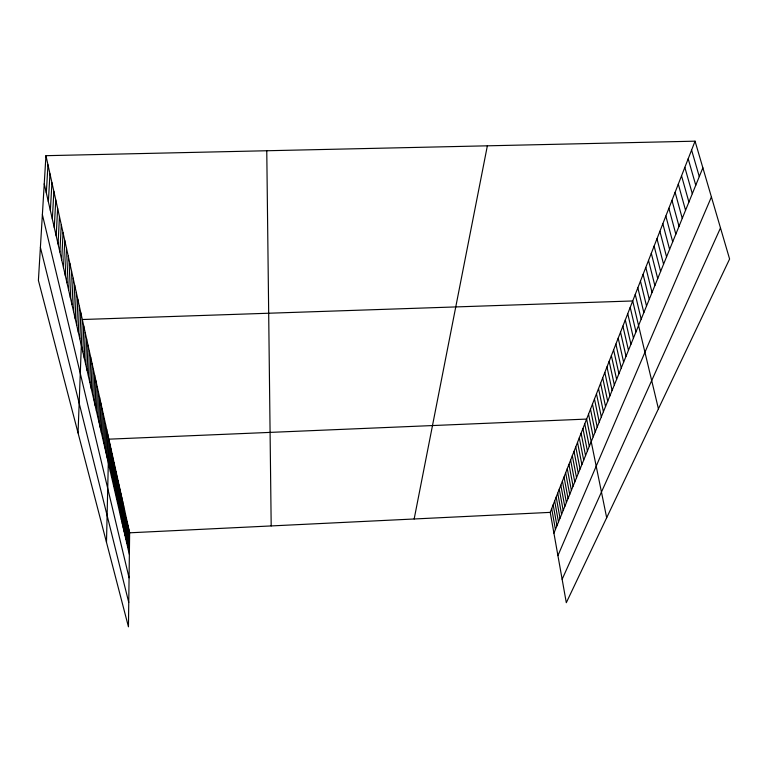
<?xml version="1.0" encoding="UTF-8"?>
<svg xmlns="http://www.w3.org/2000/svg" width="768" height="768" viewBox="0 0 768 768"><rect width="100%" height="100%" fill="white"/><g stroke="black" fill="none" stroke-linecap="round" stroke-linejoin="round"><path stroke-width="1.15" d="M128.525 550.752L128.803 529.056M45.946 155.683L129.638 532.81L128.448 626.822L38.4 280.387L45.946 155.683L695.059 141.178L729.6 259.008L566.304 602.698L550.224 512.371L695.059 141.178M125.05 535.632L125.376 513.59M125.933 539.482L126.24 517.526M126.806 543.283L127.104 521.414M127.67 547.037L127.958 525.254M121.411 519.802L121.776 497.414M122.342 523.834L122.698 501.523M123.254 527.808L123.6 505.594M124.157 531.744L124.493 509.616M118.57 507.437L118.973 484.771M119.53 511.603L119.923 489.034M120.48 515.731L120.854 493.248M114.624 490.234L115.075 467.194M115.622 494.611L116.064 471.667M116.621 498.941L117.043 476.083M117.6 503.213L118.013 480.451M111.523 476.765L112.022 453.437M112.57 481.306L113.05 458.083M113.597 485.798L114.067 462.662M106.493 542.333L108.854 439.171L586.627 419.078L606.672 517.738M109.402 467.501L109.92 443.981M110.467 472.157L110.976 448.742M104.918 447.994L105.504 424.09M106.061 452.986L106.637 429.178M107.194 457.91L107.75 434.208M102.576 437.808L103.2 413.702M103.757 442.934L104.362 418.934M98.947 422.016L99.629 397.594M100.176 427.354L100.838 403.037M101.386 432.614L102.029 408.403M96.451 411.11L97.162 386.486M97.709 416.602L98.4 392.083M92.563 394.186L93.341 369.245M93.869 399.907L94.627 375.072M95.165 405.552L95.904 380.822M89.875 382.493L90.691 357.341M91.229 388.387L92.026 363.341M87.11 370.464L87.974 345.101M88.502 376.522L89.347 351.264M84.269 358.08L85.181 332.496M85.699 364.32L86.592 338.842M78.048 432.922L82.301 319.517L632.707 300.96L658.426 408.816M82.81 351.744L83.75 326.054M78.317 332.17L79.334 306.144M79.834 338.794L80.832 312.883M75.197 318.605L76.272 292.368M76.771 325.44L77.818 299.309M71.99 304.627L73.123 278.16M73.603 311.674L74.707 285.322M70.339 297.466L71.51 270.893M66.97 282.797L68.208 256.003M68.669 290.189L69.869 263.501M63.494 267.658L64.79 240.634M65.251 275.29L66.509 248.381M61.709 259.901L63.043 232.762M59.904 252.01L61.267 224.755M56.189 235.824L57.629 208.358M58.061 243.984L59.462 216.624M54.278 227.53L55.766 199.949M50.371 210.499L51.936 182.698M52.339 219.091L53.866 191.395M48.365 201.763L49.968 173.846M46.32 192.874L47.971 164.842M414.163 518.986L487.363 145.814M553.92 533.155L702.864 167.827M557.923 555.629L711.408 196.963M562.138 579.274L720.49 227.952M129.638 532.81L550.224 512.371M691.594 150.058L699.293 176.611M688.186 158.784L695.77 185.242M684.835 167.366L692.314 193.728M681.542 175.814L688.906 202.08M678.298 184.128L685.555 210.288M675.11 192.307L682.262 218.371M671.962 200.352L679.027 226.32M668.88 208.272L675.83 234.144M665.837 216.067L672.691 241.834M662.842 223.747L669.61 249.418M659.885 231.302L666.566 256.877M656.986 238.752L663.571 264.221M654.125 246.077L660.624 271.45M651.302 253.306L657.715 278.573M648.528 260.419L654.864 285.581M645.802 267.418L652.042 292.493M40.397 247.44L128.755 602.419M643.104 274.33L649.267 299.299M640.445 281.126L646.531 306M637.834 287.837L643.843 312.614M635.251 294.442L641.184 319.123M42.374 214.627L129.072 577.814M630.202 307.382L635.99 331.862M627.734 313.709L633.446 338.093M625.296 319.958L630.941 344.246M622.896 326.112L628.474 350.304M44.237 183.821L129.36 554.429M620.525 332.189L626.035 356.275M618.192 338.17L623.635 362.17M615.888 344.083L621.264 367.978M613.613 349.91L618.931 373.709M611.366 355.651L616.627 379.363M609.158 361.325L614.352 384.941M606.97 366.922L612.106 390.451M604.819 372.451L609.898 395.875M602.688 377.904L607.709 401.232M600.595 383.28L605.549 406.522M598.522 388.589L603.427 411.744M596.477 393.84L601.325 416.899M594.451 399.014L599.251 421.978M592.464 404.122L597.206 426.998M590.486 409.171L595.181 431.952M588.547 414.154L593.194 436.848M584.755 423.859L589.306 446.371M582.922 428.582L587.414 451.008M581.098 433.248L585.552 455.587M579.293 437.856L583.699 460.118M577.517 442.416L581.885 464.582M575.76 446.918L580.08 469.008M574.022 451.373L578.304 473.366M572.314 455.77L576.538 477.686M570.614 460.118L574.8 481.949M568.934 464.41L573.082 486.163M567.283 468.662L571.382 490.33M565.642 472.858L569.712 494.448M564.019 477.014L568.051 498.518M562.416 481.123L566.41 502.541M560.832 485.174L564.787 506.515M559.267 489.197L563.184 510.451M557.722 493.162L561.6 514.339M556.186 497.088L560.026 518.189M554.669 500.976L558.48 521.99M553.171 504.816L556.944 525.754M551.693 508.618L555.427 529.478M266.765 150.749L271.19 525.936"/></g></svg>
